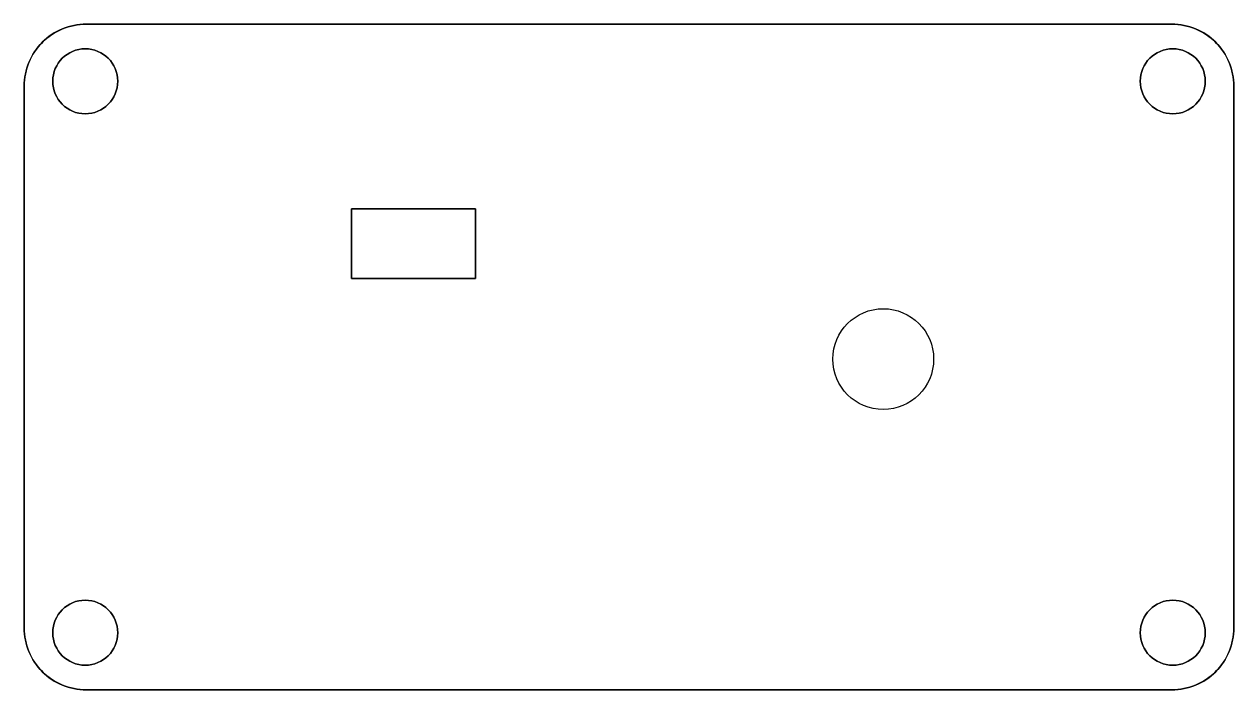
# Model space of a CAD drawing. Header units: millimetres. Extents: x -38.9 to 39, y -42.7 to 0.2.
import ezdxf

# ---------------------------------------------------------------- set-up
doc = ezdxf.new("R2010")
doc.units = ezdxf.units.MM
doc.layers.get('0').update_dxf_attribs({"linetype": 'CONTINUOUS'})

msp = doc.modelspace()

# ---------------------------------------------------------------- linework, layer by layer
for points in [[(-38.947, -38.713, 0.414214), (-34.957, -42.703), (35.041, -42.703, 0.414214), (39.031, -38.713), (39.031, -3.767, 0.414214), (35.041, 0.223), (-34.957, 0.223, 0.414214), (-38.947, -3.767)], [(-34.947, 0.223), (35.031, 0.223, -0.414214), (39.031, -3.777), (39.031, -38.703, -0.414214), (35.031, -42.703), (-34.947, -42.703, -0.414214), (-38.947, -38.703), (-38.947, -3.777, -0.414214)]]:
    msp.add_lwpolyline(points, format="xyb", close=True)
for points in [[(-17.847, -11.677), (-9.847, -11.677), (-9.847, -16.177), (-9.847, -11.677)], [(-9.847, -16.177), (-17.847, -16.177), (-17.847, -11.677), (-9.847, -11.677)], [(-9.847, -16.177), (-17.847, -16.177), (-17.847, -11.677), (-17.847, -16.177)]]:
    msp.add_lwpolyline(points, close=True)
at = {"extrusion": (9.9673e-25, -2.43793e-23, -1)}
for centre in [(35.01, -3.46, 0), (-35.094, -3.46, 0), (35.01, -39.02, 0), (-35.094, -39.02, 0)]:
    msp.add_circle(centre, 2.096, dxfattribs=at)
for centre, radius in [((-35.01, -3.46, 0), 2.096), ((35.094, -3.46, 0), 2.096), ((16.431, -21.377), 3.25), ((16.431, -21.377), 3.25), ((-35.01, -39.02, 0), 2.096), ((35.094, -39.02, 0), 2.096)]:
    msp.add_circle(centre, radius)

doc.saveas('drawing.dxf')
